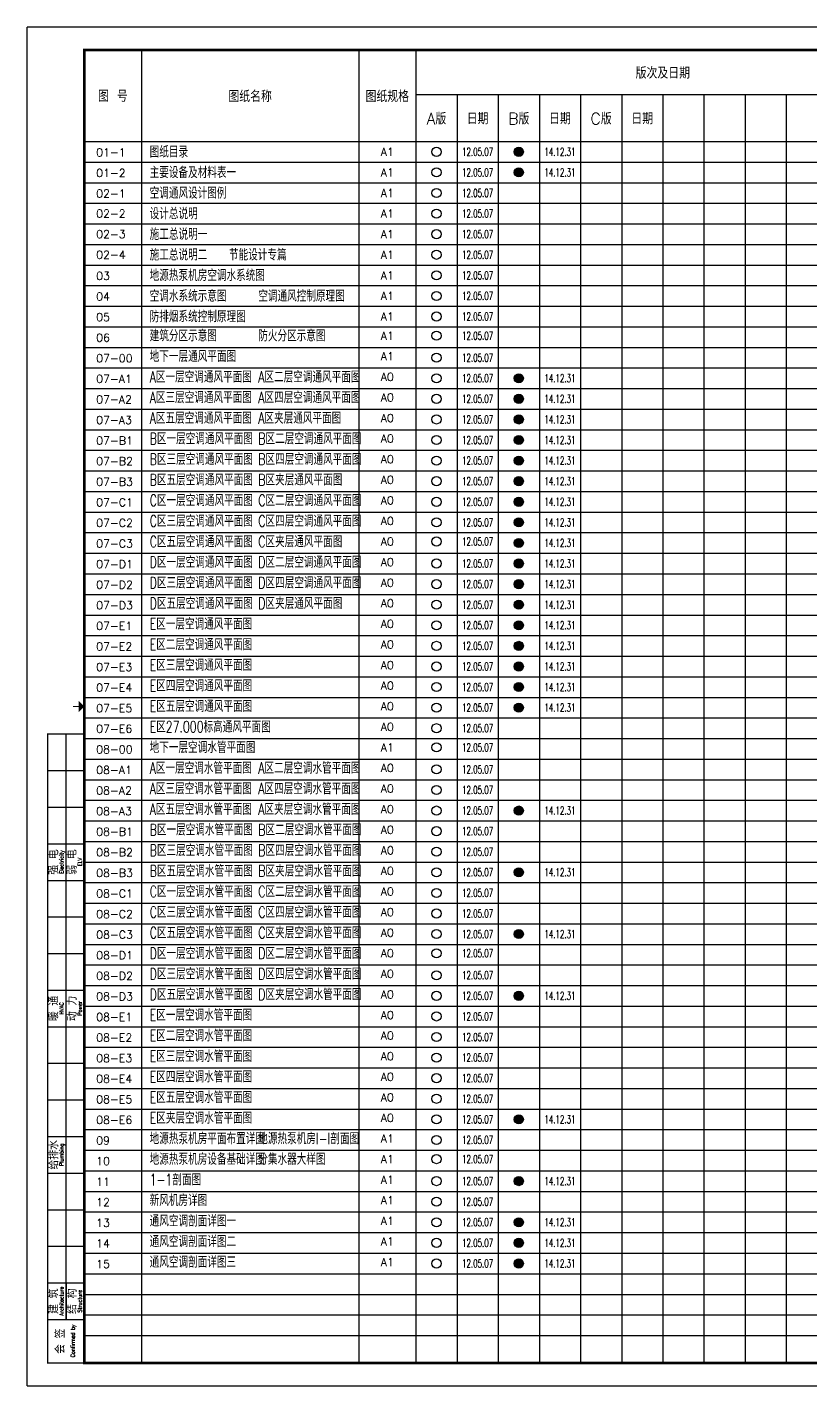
# Model space of a CAD drawing. Extents: x -345393 to -54719, y 203828 to 476815.
# Drawn here: x -345393 to -311120, y 410839 to 470239 of the extents above; entities that cross this region are included whole.
import ezdxf
from ezdxf.enums import TextEntityAlignment as Align

# ---------------------------------------------------------------- set-up
doc = ezdxf.new("R2010")
doc.units = 0
doc.header["$LTSCALE"] = 1000
doc.header["$MEASUREMENT"] = 0
doc.layers.get('0').update_dxf_attribs({"color": 252, "linetype": 'CONTINUOUS'})
doc.layers.add('图框', color=252, linetype='CONTINUOUS')
doc.layers.add('暖通-风-说明', color=3, linetype='CONTINUOUS')
doc.styles.add('TK', font='simplex.shx', dxfattribs={"width": 0.7, "bigfont": 'tjhztxt.shx'})
doc.styles.add('TKZ1', font='tjromant.shx', dxfattribs={"bigfont": 'tjhts.shx'})
doc.styles.add('TKZ2_tjkts.shx', font='tjromant.shx', dxfattribs={"bigfont": 'tjkts.shx'})

# ---------------------------------------------------------------- blocks, each defined once
blk = doc.blocks.new('目录')
blk.add_hatch(color=256).paths.add_polyline_path([(-5019, 3914, 1), (-5419, 3914, 1)])
for p, q in [((-70100, 57400), (-70100, 0)), ((-60600, 57400), (-60600, 0)), ((-60600, 57400), (-60600, 0)), ((-58100, 57400), (-58100, 0)), ((-36500, 0), (-36500, 57400)), ((-36100, 0), (-36100, 57400)), ((-33600, 57400), (-33600, 14700)), ((-24100, 57400), (-24100, 14700)), ((-24100, 57400), (-24100, 14700)), ((-21600, 57400), (-21600, 14700)), ((0, 57400), (0, 0)), ((-58100, 55450), (-36500, 55450)), ((-56300, 55450), (-56300, 0)), ((-54500, 55450), (-54500, 0)), ((-52700, 55450), (-52700, 0)), ((-50900, 55450), (-50900, 0)), ((-49100, 55450), (-49100, 0)), ((-47300, 55450), (-47300, 0)), ((-45500, 55450), (-45500, 0)), ((-43700, 55450), (-43700, 0)), ((-41900, 55450), (-41900, 0)), ((-40100, 55450), (-40100, 0)), ((-38300, 55450), (-38300, 0)), ((-21600, 55450), (0, 55450)), ((-19800, 55450), (-19800, 14700)), ((-18000, 55450), (-18000, 14700)), ((-16200, 55450), (-16200, 14700)), ((-14400, 55450), (-14400, 14700)), ((-12600, 55450), (-12600, 14700)), ((-10800, 55450), (-10800, 14700)), ((-9000, 55450), (-9000, 14700)), ((-7200, 55450), (-7200, 14700)), ((-5400, 55450), (-5400, 14700)), ((-3600, 55450), (-3600, 14700)), ((-1800, 55450), (-1800, 14700)), ((-72600, 53400), (-36500, 53400)), ((-36100, 53400), (0, 53400)), ((-33600, 53400), (-33600, 52500)), ((-72600, 52500), (-36500, 52500)), ((-36100, 52500), (0, 52500)), ((-72600, 51600), (-36500, 51600)), ((-36100, 51600), (0, 51600)), ((-72600, 50700), (-36500, 50700)), ((-36100, 50700), (0, 50700)), ((-72600, 49800), (-36500, 49800)), ((-36100, 49800), (0, 49800)), ((-72600, 48900), (-36500, 48900)), ((-36100, 48900), (0, 48900)), ((-72600, 48000), (-36500, 48000)), ((-36100, 48000), (0, 48000)), ((-72600, 47100), (-36500, 47100)), ((-36100, 47100), (0, 47100)), ((-72600, 46200), (-36500, 46200)), ((-36100, 46200), (0, 46200)), ((-72600, 45300), (-36500, 45300)), ((-36100, 45300), (0, 45300)), ((-72600, 44400), (-36500, 44400)), ((-36100, 44400), (0, 44400)), ((-72600, 43500), (-36500, 43500)), ((-36100, 43500), (0, 43500)), ((-72600, 42600), (-36500, 42600)), ((-36100, 42600), (0, 42600)), ((-72600, 41700), (-36500, 41700)), ((-36100, 41700), (0, 41700)), ((-72600, 40800), (-36500, 40800)), ((-36100, 40800), (0, 40800)), ((-72600, 39900), (-36500, 39900)), ((-36100, 39900), (0, 39900)), ((-72600, 39000), (-36500, 39000)), ((-36100, 39000), (0, 39000)), ((-72600, 38100), (-36500, 38100)), ((-36100, 38100), (0, 38100)), ((-72600, 37200), (-36500, 37200)), ((-36100, 37200), (0, 37200)), ((-72600, 36300), (-36500, 36300)), ((-36100, 36300), (0, 36300)), ((-72600, 35400), (-36500, 35400)), ((-36100, 35400), (0, 35400)), ((-72600, 34500), (-36500, 34500)), ((-36100, 34500), (0, 34500)), ((-72600, 33600), (-36500, 33600)), ((-36100, 33600), (0, 33600)), ((-72600, 32700), (-36500, 32700)), ((-36100, 32700), (0, 32700)), ((-72600, 31800), (-36500, 31800)), ((-36100, 31800), (0, 31800)), ((-72600, 30900), (-36500, 30900)), ((-36100, 30900), (0, 30900)), ((-72600, 30000), (-36500, 30000)), ((-36100, 30000), (0, 30000)), ((-72600, 29100), (-36500, 29100)), ((-36100, 29100), (0, 29100)), ((-72600, 28200), (-36500, 28200)), ((-36100, 28200), (0, 28200)), ((-72600, 27300), (-36500, 27300)), ((-36100, 27300), (0, 27300)), ((-72600, 26400), (-36500, 26400)), ((-36100, 26400), (0, 26400)), ((-72600, 25500), (-36500, 25500)), ((-36100, 25500), (0, 25500)), ((-72600, 24600), (-36500, 24600)), ((-36100, 24600), (0, 24600)), ((-72600, 23700), (-36500, 23700)), ((-36100, 23700), (0, 23700)), ((-72600, 22800), (-36500, 22800)), ((-36100, 22800), (0, 22800)), ((-72600, 21900), (-36500, 21900)), ((-36100, 21900), (0, 21900)), ((-72600, 21000), (-36500, 21000)), ((-36100, 21000), (0, 21000)), ((-72600, 20100), (-36500, 20100)), ((-36100, 20100), (0, 20100)), ((-72600, 19200), (-36500, 19200)), ((-36100, 19200), (0, 19200)), ((-72600, 18300), (-36500, 18300)), ((-36100, 18300), (0, 18300)), ((-72600, 17400), (-36500, 17400)), ((-36100, 17400), (0, 17400)), ((-72600, 16500), (-36500, 16500)), ((-36100, 16500), (0, 16500)), ((-72600, 15600), (-36500, 15600)), ((-36100, 15600), (0, 15600)), ((-72600, 14700), (-36500, 14700)), ((-36100, 14700), (0, 14700)), ((-72600, 13800), (-36500, 13800)), ((-36100, 13800), (-16200, 13800)), ((-21600, 10200), (-21600, 13800)), ((-72600, 12900), (-36500, 12900)), ((-36100, 12900), (-16200, 12900)), ((-72600, 12000), (-36500, 12000)), ((-36100, 12000), (-16200, 12000)), ((-72600, 11100), (-36500, 11100)), ((-36100, 11100), (-16200, 11100)), ((-72600, 10200), (-36500, 10200)), ((-36100, 10200), (-16200, 10200)), ((-72600, 9300), (-36500, 9300)), ((-36100, 9300), (-16200, 9300)), ((-21600, 0), (-21600, 9300)), ((-72600, 8400), (-36500, 8400)), ((-36100, 8400), (-16200, 8400)), ((-72600, 7500), (-36500, 7500)), ((-36100, 7500), (-16200, 7500)), ((-72600, 6600), (-36500, 6600)), ((-36100, 6600), (-16200, 6600)), ((-72600, 5700), (-36500, 5700)), ((-36100, 5700), (-16200, 5700)), ((-72600, 4800), (-36500, 4800)), ((-36100, 4800), (-16200, 4800)), ((-72600, 3900), (-36500, 3900)), ((-36100, 3900), (-16200, 3900)), ((-72600, 3000), (-36500, 3000)), ((-36100, 3000), (-16200, 3000)), ((-5419, 2970), (-5219, 3317)), ((-5019, 2970), (-5419, 2970)), ((-5019, 2970), (-5219, 3317)), ((-72600, 2100), (-36500, 2100)), ((-36100, 2100), (-16200, 2100)), ((-72600, 1200), (-36500, 1200)), ((-36100, 1200), (-16200, 1200))]:
    blk.add_line(p, q)
blk.add_lwpolyline([(0, 0, 60, 60, 0), (0, 57400, 50, 50, 0), (-72600, 57400, 50, 50, 0), (-72600, 0, 50, 50, 0), (0, 0, 50, 50, 0)], format="xyseb")
blk.add_lwpolyline([(-72600, 57400), (0, 57400), (0, 0), (-72600, 0)], close=True)
at = {"const_width": 60}
for points in [[(-36500, 57400), (-36500, 0)], [(-36100, 0), (-36100, 57400)], [(-36500, 53400), (-72600, 53400)], [(-36100, 53400), (0, 53400)], [(-36100, 14700), (0, 14700)], [(-16200, 14700), (-16200, 0)], [(-36100, 10200), (-16200, 10200)]]:
    blk.add_lwpolyline(points, dxfattribs=at)
for centre in [(-5219, 4721), (-5219, 3914)]:
    blk.add_circle(centre, 200)
at = {"style": 'TKZ2_tjkts.shx'}
for s, p in [('版次及日期', (-47300, 56425)), ('版次及日期', (-10800, 56425)), ('图 号', (-71350, 55400)), ('图纸名称', (-65350, 55400)), ('图纸规格', (-59350, 55400)), ('图 号', (-34850, 55400)), ('图纸名称', (-28850, 55400)), ('图纸规格', (-22850, 55400)), ('A版', (-57200, 54425)), ('日期', (-55400, 54425)), ('B版', (-53600, 54425)), ('日期', (-51800, 54425)), ('C版', (-50000, 54425)), ('日期', (-48200, 54425))]:
    blk.add_text(s, height=500, dxfattribs=at).set_placement(p, align=Align.MIDDLE)
for s, p in [('引用通用详图', (-34018, 14250)), ('名称及编号', (-28850, 13350)), ('图 号', (-18800, 13350)), ('套用标准图集', (-34018, 9750)), ('名称及编号', (-28850, 8850)), ('图 号', (-18800, 8850))]:
    blk.add_text(s, height=500, dxfattribs=at).set_placement(p, align=Align.MIDDLE_CENTER)
for s, p in [('历次出图', (-4840, 4474)), ('本次出图', (-4840, 3667)), ('待出图', (-4840, 2923))]:
    blk.add_text(s, height=500, dxfattribs=at).set_placement(p)

msp = doc.modelspace()

# ---------------------------------------------------------------- hatches: boundary and pattern name
at = {"layer": '暖通-风-说明'}
for points in [[(-323692.68459, 464789.01057, 1), (-324092.68459, 464789.01057, 1)], [(-323692.68459, 463889.01057, 1), (-324092.68459, 463889.01057, 1)], [(-323692.68459, 454889.01057, 1), (-324092.68459, 454889.01057, 1)], [(-323692.68459, 453989.01057, 1), (-324092.68459, 453989.01057, 1)], [(-323692.68459, 453089.01057, 1), (-324092.68459, 453089.01057, 1)], [(-323692.68459, 452189.01057, 1), (-324092.68459, 452189.01057, 1)], [(-323692.68459, 451289.01057, 1), (-324092.68459, 451289.01057, 1)], [(-323692.68459, 450389.01057, 1), (-324092.68459, 450389.01057, 1)], [(-323692.68459, 449489.01057, 1), (-324092.68459, 449489.01057, 1)], [(-323692.68459, 448589.01057, 1), (-324092.68459, 448589.01057, 1)], [(-323692.68459, 447689.01057, 1), (-324092.68459, 447689.01057, 1)], [(-323692.68459, 446789.01057, 1), (-324092.68459, 446789.01057, 1)], [(-323692.68459, 445889.01057, 1), (-324092.68459, 445889.01057, 1)], [(-323692.68459, 444989.01057, 1), (-324092.68459, 444989.01057, 1)], [(-323692.68459, 444089.01057, 1), (-324092.68459, 444089.01057, 1)], [(-323692.68459, 443189.01057, 1), (-324092.68459, 443189.01057, 1)], [(-323692.68459, 442289.01057, 1), (-324092.68459, 442289.01057, 1)], [(-323692.68459, 441389.01057, 1), (-324092.68459, 441389.01057, 1)], [(-323692.68459, 440489.01057, 1), (-324092.68459, 440489.01057, 1)], [(-323692.68459, 435989.01057, 1), (-324092.68459, 435989.01057, 1)], [(-323692.68459, 433289.01057, 1), (-324092.68459, 433289.01057, 1)], [(-323692.68459, 430589.01057, 1), (-324092.68459, 430589.01057, 1)], [(-323692.68459, 427889.01057, 1), (-324092.68459, 427889.01057, 1)], [(-323692.68459, 422489.01057, 1), (-324092.68459, 422489.01057, 1)], [(-323692.68459, 419789.01057, 1), (-324092.68459, 419789.01057, 1)], [(-323692.68459, 417989.01057, 1), (-324092.68459, 417989.01057, 1)], [(-323692.68459, 417089.01057, 1), (-324092.68459, 417089.01057, 1)], [(-323692.68459, 416189.01057, 1), (-324092.68459, 416189.01057, 1)]]:
    msp.add_hatch(color=256, dxfattribs=at).paths.add_polyline_path(points)

# ---------------------------------------------------------------- linework, layer by layer
for p, q in [((-343692.68459, 413739.01057), (-343692.68459, 439339.01057)), ((-344492.68459, 437739.01057), (-342892.68459, 437739.01057)), ((-344492.68459, 436139.01057), (-342892.68459, 436139.01057)), ((-344492.68459, 434539.01057), (-342892.68459, 434539.01057)), ((-344492.68459, 432939.01057), (-342892.68459, 432939.01057)), ((-344492.68459, 431339.01057), (-342892.68459, 431339.01057)), ((-344492.68459, 429739.01057), (-342892.68459, 429739.01057)), ((-344492.68459, 428139.01057), (-342892.68459, 428139.01057)), ((-344492.68459, 426539.01057), (-342892.68459, 426539.01057)), ((-344492.68459, 424939.01057), (-342892.68459, 424939.01057)), ((-344492.68459, 423339.01057), (-342892.68459, 423339.01057)), ((-344492.68459, 421739.01057), (-342892.68459, 421739.01057)), ((-344492.68459, 420139.01057), (-342892.68459, 420139.01057)), ((-344492.68459, 418539.01057), (-342892.68459, 418539.01057)), ((-344492.68459, 416939.01057), (-342892.68459, 416939.01057)), ((-344492.68459, 415339.01057), (-342892.68459, 415339.01057)), ((-343692.68459, 415339.01057), (-343692.68459, 413739.01057)), ((-344492.68459, 413739.01057), (-342892.68459, 413739.01057))]:
    msp.add_line(p, q)
at = {"layer": '图框'}
for p, q in [((-261292.68459, 470239.01057), (-345392.68459, 470239.01057)), ((-345392.68459, 410839.01057), (-345392.68459, 470239.01057)), ((-345392.68459, 410839.01057), (-261292.68459, 410839.01057))]:
    msp.add_line(p, q, dxfattribs=at)
at = {"layer": '图框', "const_width": 120}
msp.add_lwpolyline([(-262292.68459, 469239.01057), (-342892.68459, 469239.01057), (-342892.68459, 411839.01057), (-262292.68459, 411839.01057)], close=True, dxfattribs=at)
at = {"layer": '图框'}
for points, const_width in [([(-343142.68459, 440539.01057), (-343392.68459, 440539.01057)], 30), ([(-342892.68459, 411839.01057), (-344492.68459, 411839.01057), (-344492.68459, 439339.01057), (-342892.68459, 439339.01057)], 60)]:
    msp.add_lwpolyline(points, dxfattribs=dict(at, const_width=const_width))
msp.add_solid([(-343142.68459, 440289.01057), (-343142.68459, 440789.01057), (-342892.68459, 440539.01057)], dxfattribs=at)
at = {"layer": '暖通-风-说明'}
for centre in [(-327492.68459, 464789.01057), (-323892.68459, 464789.01057), (-327492.68459, 463889.01057), (-323892.68459, 463889.01057), (-327492.68459, 462989.01057), (-327492.68459, 462089.01057), (-327492.68459, 461189.01057), (-327492.68459, 460289.01057), (-327492.68459, 459389.01057), (-327492.68459, 458489.01057), (-327492.68459, 457589.01057), (-327492.68459, 456750.68643), (-327492.68459, 455789.01057), (-327492.68459, 454889.01057), (-323892.68459, 454889.01057), (-327492.68459, 453989.01057), (-323892.68459, 453989.01057), (-327492.68459, 453089.01057), (-323892.68459, 453089.01057), (-327492.68459, 452189.01057), (-323892.68459, 452189.01057), (-327492.68459, 451289.01057), (-323892.68459, 451289.01057), (-327492.68459, 450389.01057), (-323892.68459, 450389.01057), (-327492.68459, 449489.01057), (-323892.68459, 449489.01057), (-327492.68459, 448589.01057), (-323892.68459, 448589.01057), (-327492.68459, 447750.68643), (-323892.68459, 447689.01057), (-327492.68459, 446789.01057), (-323892.68459, 446789.01057), (-327492.68459, 445889.01057), (-323892.68459, 445889.01057), (-327492.68459, 444989.01057), (-323892.68459, 444989.01057), (-327492.68459, 444089.01057), (-323892.68459, 444089.01057), (-327492.68459, 443189.01057), (-323892.68459, 443189.01057), (-327492.68459, 442289.01057), (-323892.68459, 442289.01057), (-327492.68459, 441389.01057), (-323892.68459, 441389.01057), (-327492.68459, 440489.01057), (-323892.68459, 440489.01057), (-327492.68459, 439589.01057), (-327492.68459, 438750.68643), (-327492.68459, 437789.01057), (-327492.68459, 436889.01057), (-327492.68459, 435989.01057), (-323892.68459, 435989.01057), (-327492.68459, 435089.01057), (-327492.68459, 434189.01057), (-327492.68459, 433289.01057), (-323892.68459, 433289.01057), (-327492.68459, 432389.01057), (-327492.68459, 431489.01057), (-327492.68459, 430589.01057), (-323892.68459, 430589.01057), (-327492.68459, 429750.68643), (-327492.68459, 428789.01057), (-327492.68459, 427889.01057), (-323892.68459, 427889.01057), (-327492.68459, 426989.01057), (-327492.68459, 426089.01057), (-327492.68459, 425189.01057), (-327492.68459, 424289.01057), (-327492.68459, 423389.01057), (-327492.68459, 422489.01057), (-323892.68459, 422489.01057), (-327492.68459, 421589.01057), (-327492.68459, 420750.68643), (-327492.68459, 419789.01057), (-323892.68459, 419789.01057), (-327492.68459, 418889.01057), (-327492.68459, 417989.01057), (-323892.68459, 417989.01057), (-327492.68459, 417089.01057), (-323892.68459, 417089.01057), (-327492.68459, 416189.01057), (-323892.68459, 416189.01057)]:
    msp.add_circle(centre, 200, dxfattribs=at)

# ---------------------------------------------------------------- block references
msp.add_blockref('目录', (-270292.6846, 411839.01057))

# ---------------------------------------------------------------- texts
at = {"style": 'TKZ2_tjkts.shx', "width": 0.8}
for s, p in [('Electricity', (-343890.24222, 433739.01057)), ('ELV', (-343090.24222, 433739.01057)), ('HVAC', (-343890.24222, 427339.01057)), ('Power', (-343090.24222, 427339.01057)), ('Plumbing', (-343890.24222, 420939.01057)), ('Architecture', (-343890.24222, 414539.01057)), ('Structure', (-343090.24222, 414539.01057)), ('Confirmed by', (-343397.89161, 412800.16762))]:
    msp.add_text(s, height=180, rotation=90, dxfattribs=at).set_placement(p, align=Align.MIDDLE_CENTER)
at = {"style": 'TKZ2_tjkts.shx'}
for s, p in [('强 电', (-344213.34463, 433739.01057)), ('弱 电', (-343413.34463, 433739.01057)), ('暖 通', (-344213.34463, 427339.01057)), ('动 力', (-343413.34463, 427339.01057)), ('给排水', (-344213.34463, 420939.01057)), ('建 筑', (-344213.34463, 414539.01057)), ('结 构', (-343413.34463, 414539.01057)), ('会 签', (-343930.92024, 412789.01057))]:
    msp.add_text(s, height=360, rotation=90, dxfattribs=at).set_placement(p, align=Align.MIDDLE_CENTER)
at = {"layer": '暖通-风-说明', "style": 'TKZ1'}
for s, p in [('01-1', (-342373.87431, 464764.12416)), ('01-2', (-342373.87431, 463864.12416)), ('02-1', (-342373.87431, 462964.12416)), ('02-2', (-342373.87431, 462089.12416)), ('02-3', (-342373.87431, 461189.12416)), ('02-4', (-342373.87431, 460289.12416)), ('03', (-342373.87431, 459364.12416)), ('04', (-342373.87431, 458464.12416)), ('05', (-342373.87431, 457564.12416)), ('06', (-342373.87431, 456664.12416)), ('07-00', (-342373.87431, 455764.12416)), ('07-A1', (-342373.87431, 454864.12416)), ('07-A2', (-342373.87431, 453964.12416)), ('07-A3', (-342373.87431, 453064.12416)), ('07-B1', (-342373.87431, 452164.12416)), ('07-B2', (-342373.87431, 451264.12416)), ('07-B3', (-342373.87431, 450364.12416)), ('07-C1', (-342373.87431, 449464.12416)), ('07-C2', (-342373.87431, 448564.12416)), ('07-C3', (-342373.87431, 447664.12416)), ('07-D1', (-342373.87431, 446764.12416)), ('07-D2', (-342373.87431, 445864.12416)), ('07-D3', (-342373.87431, 444964.12416)), ('07-E1', (-342373.87431, 444064.12416)), ('07-E2', (-342373.87431, 443164.12416)), ('07-E3', (-342373.87431, 442264.12416)), ('07-E4', (-342373.87431, 441364.12416)), ('07-E5', (-342373.87431, 440464.12416)), ('07-E6', (-342373.87431, 439564.12416)), ('08-00', (-342373.87431, 438664.12416)), ('08-A1', (-342373.87431, 437764.12416)), ('08-A2', (-342373.87431, 436864.12416)), ('08-A3', (-342373.87431, 435964.12416)), ('08-B1', (-342373.87431, 435064.12416)), ('08-B2', (-342373.87431, 434164.12416)), ('08-B3', (-342373.87431, 433264.12416)), ('08-C1', (-342373.87431, 432364.12416)), ('08-C2', (-342373.87431, 431464.12416)), ('08-C3', (-342373.87431, 430564.12416)), ('08-D1', (-342373.87431, 429664.12416)), ('08-D2', (-342373.87431, 428764.12416)), ('08-D3', (-342373.87431, 427864.12416)), ('08-E1', (-342373.87431, 426964.12416)), ('08-E2', (-342373.87431, 426064.12416)), ('08-E3', (-342373.87431, 425164.12416)), ('08-E4', (-342373.87431, 424264.12416)), ('08-E5', (-342373.87431, 423364.12416)), ('08-E6', (-342373.87431, 422464.12416)), ('09', (-342373.87431, 421564.12416)), ('10', (-342373.87431, 420664.12416)), ('11', (-342373.87431, 419764.12416)), ('12', (-342373.87431, 418864.12416)), ('13', (-342373.87431, 417964.12416)), ('14', (-342373.87431, 417064.12416)), ('15', (-342373.87431, 416164.12416))]:
    msp.add_text(s, height=350, dxfattribs=at).set_placement(p, align=Align.MIDDLE_LEFT)
at = {"layer": '暖通-风-说明', "style": 'TK', "width": 0.7}
for s, p in [('图纸目录', (-340034.90726, 464789.01057)), ('主要设备及材料表一 ', (-340034.90726, 463889.01057)), ('空调通风设计图例', (-340034.90726, 462989.01057)), ('设计总说明', (-340034.90726, 462089.01057)), ('施工总说明一', (-340034.90726, 461189.01057)), ('施工总说明二', (-340034.90726, 460289.01057)), ('节能设计专篇', (-336565.36101, 460289.01057)), ('地源热泵机房空调水系统图', (-340034.90726, 459389.01057)), ('空调水系统示意图', (-340034.90726, 458489.01057)), ('空调通风控制原理图', (-335284.90726, 458489.01057)), ('防排烟系统控制原理图', (-340034.90726, 457589.01057)), ('建筑分区示意图', (-340034.90726, 456750.68643)), ('防火分区示意图', (-335284.90726, 456750.68643)), ('地下一层通风平面图', (-340034.90726, 455850.68643)), ('A区一层空调通风平面图', (-340034.90726, 454950.68643)), ('A区二层空调通风平面图', (-335284.90726, 454950.68643)), ('A区三层空调通风平面图', (-340034.90726, 454050.68643)), ('A区四层空调通风平面图', (-335284.90726, 454050.68643)), ('A区五层空调通风平面图', (-340034.90726, 453150.68643)), ('A区夹层通风平面图', (-335284.90726, 453150.68643)), ('B区一层空调通风平面图', (-340034.90726, 452250.68643)), ('B区二层空调通风平面图', (-335284.90726, 452250.68643)), ('B区三层空调通风平面图', (-340034.90726, 451350.68643)), ('B区四层空调通风平面图', (-335284.90726, 451350.68643)), ('B区五层空调通风平面图', (-340034.90726, 450450.68643)), ('B区夹层通风平面图', (-335284.90726, 450450.68643)), ('C区一层空调通风平面图', (-340034.90726, 449550.68643)), ('C区二层空调通风平面图', (-335284.90726, 449550.68643)), ('C区三层空调通风平面图', (-340034.90726, 448650.68643)), ('C区四层空调通风平面图', (-335284.90726, 448650.68643)), ('C区五层空调通风平面图', (-340034.90726, 447750.68643)), ('C区夹层通风平面图', (-335284.90726, 447750.68643)), ('D区一层空调通风平面图', (-340034.90726, 446850.68643)), ('D区二层空调通风平面图', (-335284.90726, 446850.68643)), ('D区三层空调通风平面图', (-340034.90726, 445950.68643)), ('D区四层空调通风平面图', (-335284.90726, 445950.68643)), ('D区五层空调通风平面图', (-340034.90726, 445050.68643)), ('D区夹层通风平面图', (-335284.90726, 445050.68643)), ('E区一层空调通风平面图', (-340034.90726, 444150.68643)), ('E区二层空调通风平面图', (-340034.90726, 443250.68643)), ('E区三层空调通风平面图', (-340034.90726, 442350.68643)), ('E区四层空调通风平面图', (-340034.90726, 441450.68643)), ('E区五层空调通风平面图', (-340034.90726, 440550.68643)), ('E区27.000标高通风平面图', (-340034.90726, 439650.68643)), ('地下一层空调水管平面图', (-340034.90726, 438750.68643)), ('A区一层空调水管平面图', (-340034.90726, 437850.68643)), ('A区二层空调水管平面图', (-335284.90726, 437850.68643)), ('A区三层空调水管平面图', (-340034.90726, 436950.68643)), ('A区四层空调水管平面图', (-335284.90726, 436950.68643)), ('A区五层空调水管平面图', (-340034.90726, 436050.68643)), ('A区夹层空调水管平面图', (-335284.90726, 436050.68643)), ('B区一层空调水管平面图', (-340034.90726, 435150.68643)), ('B区二层空调水管平面图', (-335284.90726, 435150.68643)), ('B区三层空调水管平面图', (-340034.90726, 434250.68643)), ('B区四层空调水管平面图', (-335284.90726, 434250.68643)), ('B区五层空调水管平面图', (-340034.90726, 433350.68643)), ('B区夹层空调水管平面图', (-335284.90726, 433350.68643)), ('C区一层空调水管平面图', (-340034.90726, 432450.68643)), ('C区二层空调水管平面图', (-335284.90726, 432450.68643)), ('C区三层空调水管平面图', (-340034.90726, 431550.68643)), ('C区四层空调水管平面图', (-335284.90726, 431550.68643)), ('C区五层空调水管平面图', (-340034.90726, 430650.68643)), ('C区夹层空调水管平面图', (-335284.90726, 430650.68643)), ('D区一层空调水管平面图', (-340034.90726, 429750.68643)), ('D区二层空调水管平面图', (-335284.90726, 429750.68643)), ('D区三层空调水管平面图', (-340034.90726, 428850.68643)), ('D区四层空调水管平面图', (-335284.90726, 428850.68643)), ('D区五层空调水管平面图', (-340034.90726, 427950.68643)), ('D区夹层空调水管平面图', (-335284.90726, 427950.68643)), ('E区一层空调水管平面图', (-340034.90726, 427050.68643)), ('E区二层空调水管平面图', (-340034.90726, 426150.68643)), ('E区三层空调水管平面图', (-340034.90726, 425250.68643)), ('E区四层空调水管平面图', (-340034.90726, 424350.68643)), ('E区五层空调水管平面图', (-340034.90726, 423450.68643)), ('E区夹层空调水管平面图', (-340034.90726, 422550.68643)), ('地源热泵机房平面布置详图', (-340034.90726, 421650.68643)), ('地源热泵机房I-I剖面图', (-335284.90726, 421650.68643)), ('地源热泵机房设备基础详图', (-340034.90726, 420750.68643)), ('分集水器大样图', (-335284.90726, 420750.68643)), ('1-1剖面图', (-340034.90726, 419850.68643)), ('新风机房详图', (-340034.90726, 418950.68643)), ('通风空调剖面详图一', (-340034.90726, 418050.68643)), ('通风空调剖面详图二', (-340034.90726, 417150.68643)), ('通风空调剖面详图三', (-340034.90726, 416250.68643))]:
    msp.add_text(s, height=500, dxfattribs=at).set_placement(p, align=Align.MIDDLE_LEFT)
at = {"layer": '暖通-风-说明', "style": 'TKZ1'}
for s, p in [('A1', (-329642.68459, 464789.01057)), ('A1', (-329642.68459, 463889.01057)), ('A1', (-329642.68459, 462989.01057)), ('A1', (-329642.68459, 462089.01057)), ('A1', (-329642.68459, 461189.01057)), ('A1', (-329642.68459, 460289.01057)), ('A1', (-329642.68459, 459389.01057)), ('A1', (-329642.68459, 458489.01057)), ('A1', (-329642.68459, 457589.01057)), ('A1', (-329642.68459, 456750.68643)), ('A1', (-329642.68459, 455850.68643)), ('A0', (-329642.68459, 454950.68643)), ('A0', (-329642.68459, 454050.68643)), ('A0', (-329642.68459, 453150.68643)), ('A0', (-329642.68459, 452250.68643)), ('A0', (-329642.68459, 451350.68643)), ('A0', (-329642.68459, 450450.68643)), ('A0', (-329642.68459, 449550.68643)), ('A0', (-329642.68459, 448650.68643)), ('A0', (-329642.68459, 447750.68643)), ('A0', (-329642.68459, 446850.68643)), ('A0', (-329642.68459, 445950.68643)), ('A0', (-329642.68459, 445050.68643)), ('A0', (-329642.68459, 444150.68643)), ('A0', (-329642.68459, 443250.68643)), ('A0', (-329642.68459, 442350.68643)), ('A0', (-329642.68459, 441450.68643)), ('A0', (-329642.68459, 440550.68643)), ('A0', (-329642.68459, 439650.68643)), ('A1', (-329642.68459, 438750.68643)), ('A0', (-329642.68459, 437850.68643)), ('A0', (-329642.68459, 436950.68643)), ('A0', (-329642.68459, 436050.68643)), ('A0', (-329642.68459, 435150.68643)), ('A0', (-329642.68459, 434250.68643)), ('A0', (-329642.68459, 433350.68643)), ('A0', (-329642.68459, 432450.68643)), ('A0', (-329642.68459, 431550.68643)), ('A0', (-329642.68459, 430650.68643)), ('A0', (-329642.68459, 429750.68643)), ('A0', (-329642.68459, 428850.68643)), ('A0', (-329642.68459, 427950.68643)), ('A0', (-329642.68459, 427050.68643)), ('A0', (-329642.68459, 426150.68643)), ('A0', (-329642.68459, 425250.68643)), ('A0', (-329642.68459, 424350.68643)), ('A0', (-329642.68459, 423450.68643)), ('A0', (-329642.68459, 422550.68643)), ('A1', (-329642.68459, 421650.68643)), ('A1', (-329642.68459, 420750.68643)), ('A1', (-329642.68459, 419850.68643)), ('A1', (-329642.68459, 418950.68643)), ('A1', (-329642.68459, 418050.68643)), ('A1', (-329642.68459, 417150.68643)), ('A1', (-329642.68459, 416250.68643))]:
    msp.add_text(s, height=350, dxfattribs=at).set_placement(p, align=Align.MIDDLE_CENTER)
at = {"layer": '暖通-风-说明', "style": 'TK', "width": 0.65}
for s, p in [('12.05.07', (-325692.68459, 464789.01057)), ('14.12.31', (-322092.68459, 464789.01057)), ('12.05.07', (-325692.68459, 463889.01057)), ('14.12.31', (-322092.68459, 463889.01057)), ('12.05.07', (-325692.68459, 462989.01057)), ('12.05.07', (-325692.68459, 462089.01057)), ('12.05.07', (-325692.68459, 461189.01057)), ('12.05.07', (-325692.68459, 460289.01057)), ('12.05.07', (-325692.68459, 459389.01057)), ('12.05.07', (-325692.68459, 458489.01057)), ('12.05.07', (-325692.68459, 457589.01057)), ('12.05.07', (-325692.68459, 456750.68643)), ('12.05.07', (-325692.68459, 455789.01057)), ('12.05.07', (-325692.68459, 454889.01057)), ('14.12.31', (-322092.68459, 454889.01057)), ('12.05.07', (-325692.68459, 453989.01057)), ('14.12.31', (-322092.68459, 453989.01057)), ('12.05.07', (-325692.68459, 453089.01057)), ('14.12.31', (-322092.68459, 453089.01057)), ('12.05.07', (-325692.68459, 452189.01057)), ('14.12.31', (-322092.68459, 452189.01057)), ('12.05.07', (-325692.68459, 451289.01057)), ('14.12.31', (-322092.68459, 451289.01057)), ('12.05.07', (-325692.68459, 450389.01057)), ('14.12.31', (-322092.68459, 450389.01057)), ('12.05.07', (-325692.68459, 449489.01057)), ('14.12.31', (-322092.68459, 449489.01057)), ('12.05.07', (-325692.68459, 448589.01057)), ('14.12.31', (-322092.68459, 448589.01057)), ('12.05.07', (-325692.68459, 447750.68643)), ('14.12.31', (-322092.68459, 447689.01057)), ('12.05.07', (-325692.68459, 446789.01057)), ('14.12.31', (-322092.68459, 446789.01057)), ('12.05.07', (-325692.68459, 445889.01057)), ('14.12.31', (-322092.68459, 445889.01057)), ('12.05.07', (-325692.68459, 444989.01057)), ('14.12.31', (-322092.68459, 444989.01057)), ('12.05.07', (-325692.68459, 444089.01057)), ('14.12.31', (-322092.68459, 444089.01057)), ('12.05.07', (-325692.68459, 443189.01057)), ('14.12.31', (-322092.68459, 443189.01057)), ('12.05.07', (-325692.68459, 442289.01057)), ('14.12.31', (-322092.68459, 442289.01057)), ('12.05.07', (-325692.68459, 441389.01057)), ('14.12.31', (-322092.68459, 441389.01057)), ('12.05.07', (-325692.68459, 440489.01057)), ('14.12.31', (-322092.68459, 440489.01057)), ('12.05.07', (-325692.68459, 439589.01057)), ('12.05.07', (-325692.68459, 438750.68643)), ('12.05.07', (-325692.68459, 437789.01057)), ('12.05.07', (-325692.68459, 436889.01057)), ('12.05.07', (-325692.68459, 435989.01057)), ('14.12.31', (-322092.68459, 435989.01057)), ('12.05.07', (-325692.68459, 435089.01057)), ('12.05.07', (-325692.68459, 434189.01057)), ('12.05.07', (-325692.68459, 433289.01057)), ('14.12.31', (-322092.68459, 433289.01057)), ('12.05.07', (-325692.68459, 432389.01057)), ('12.05.07', (-325692.68459, 431489.01057)), ('12.05.07', (-325692.68459, 430589.01057)), ('14.12.31', (-322092.68459, 430589.01057)), ('12.05.07', (-325692.68459, 429750.68643)), ('12.05.07', (-325692.68459, 428789.01057)), ('12.05.07', (-325692.68459, 427889.01057)), ('14.12.31', (-322092.68459, 427889.01057)), ('12.05.07', (-325692.68459, 426989.01057)), ('12.05.07', (-325692.68459, 426089.01057)), ('12.05.07', (-325692.68459, 425189.01057)), ('12.05.07', (-325692.68459, 424289.01057)), ('12.05.07', (-325692.68459, 423389.01057)), ('12.05.07', (-325692.68459, 422489.01057)), ('14.12.31', (-322092.68459, 422489.01057)), ('12.05.07', (-325692.68459, 421589.01057)), ('12.05.07', (-325692.68459, 420750.68643)), ('12.05.07', (-325692.68459, 419789.01057)), ('14.12.31', (-322092.68459, 419789.01057)), ('12.05.07', (-325692.68459, 418889.01057)), ('12.05.07', (-325692.68459, 417989.01057)), ('14.12.31', (-322092.68459, 417989.01057)), ('12.05.07', (-325692.68459, 417089.01057)), ('14.12.31', (-322092.68459, 417089.01057)), ('12.05.07', (-325692.68459, 416189.01057)), ('14.12.31', (-322092.68459, 416189.01057))]:
    msp.add_text(s, height=350, dxfattribs=at).set_placement(p, align=Align.MIDDLE)

doc.saveas('drawing.dxf')
